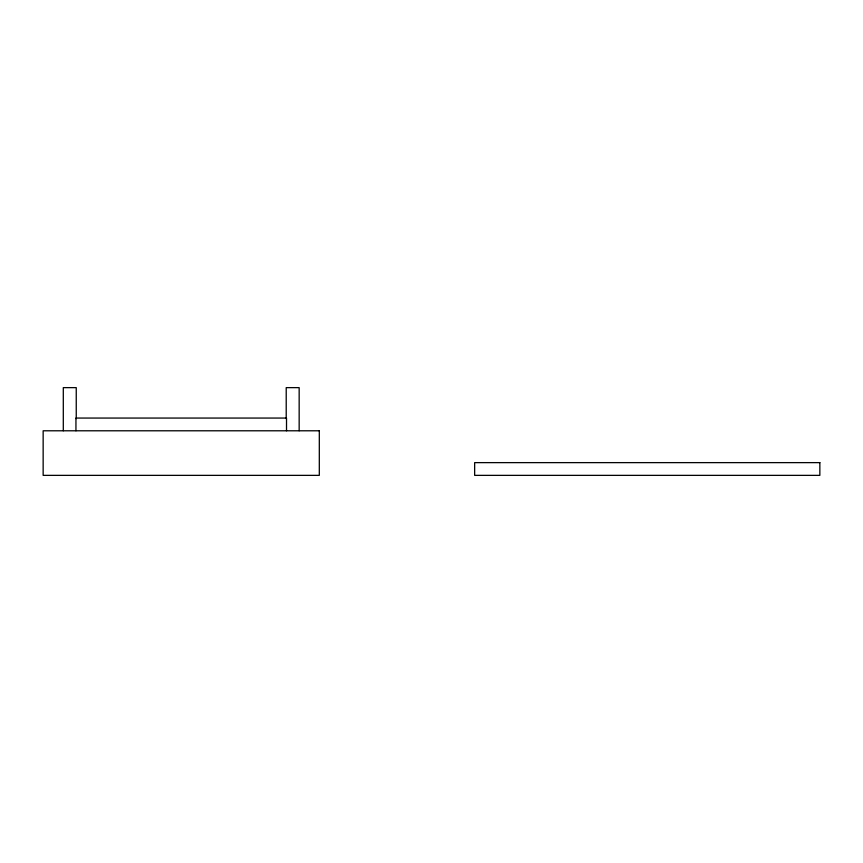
<?xml version="1.0" encoding="UTF-8"?>
<svg xmlns="http://www.w3.org/2000/svg" width="863" height="863" viewBox="0 0 863 863"><rect width="100%" height="100%" fill="white"/><g stroke="black" fill="none" stroke-linecap="round" stroke-linejoin="round"><path stroke-width="1.29" d="M299.159 430.788L299.159 387.638L286.214 387.638L286.214 418.652M286.516 430.788L286.516 418.059L75.944 418.059L75.944 430.788M76.246 418.652L76.246 387.638L63.301 387.638L63.301 430.788M319.31 430.788L43.15 430.788L43.15 475.362L319.31 475.362L319.31 430.788M819.85 462.633L474.65 462.633L474.65 475.362L819.85 475.362L819.85 462.633"/></g></svg>
